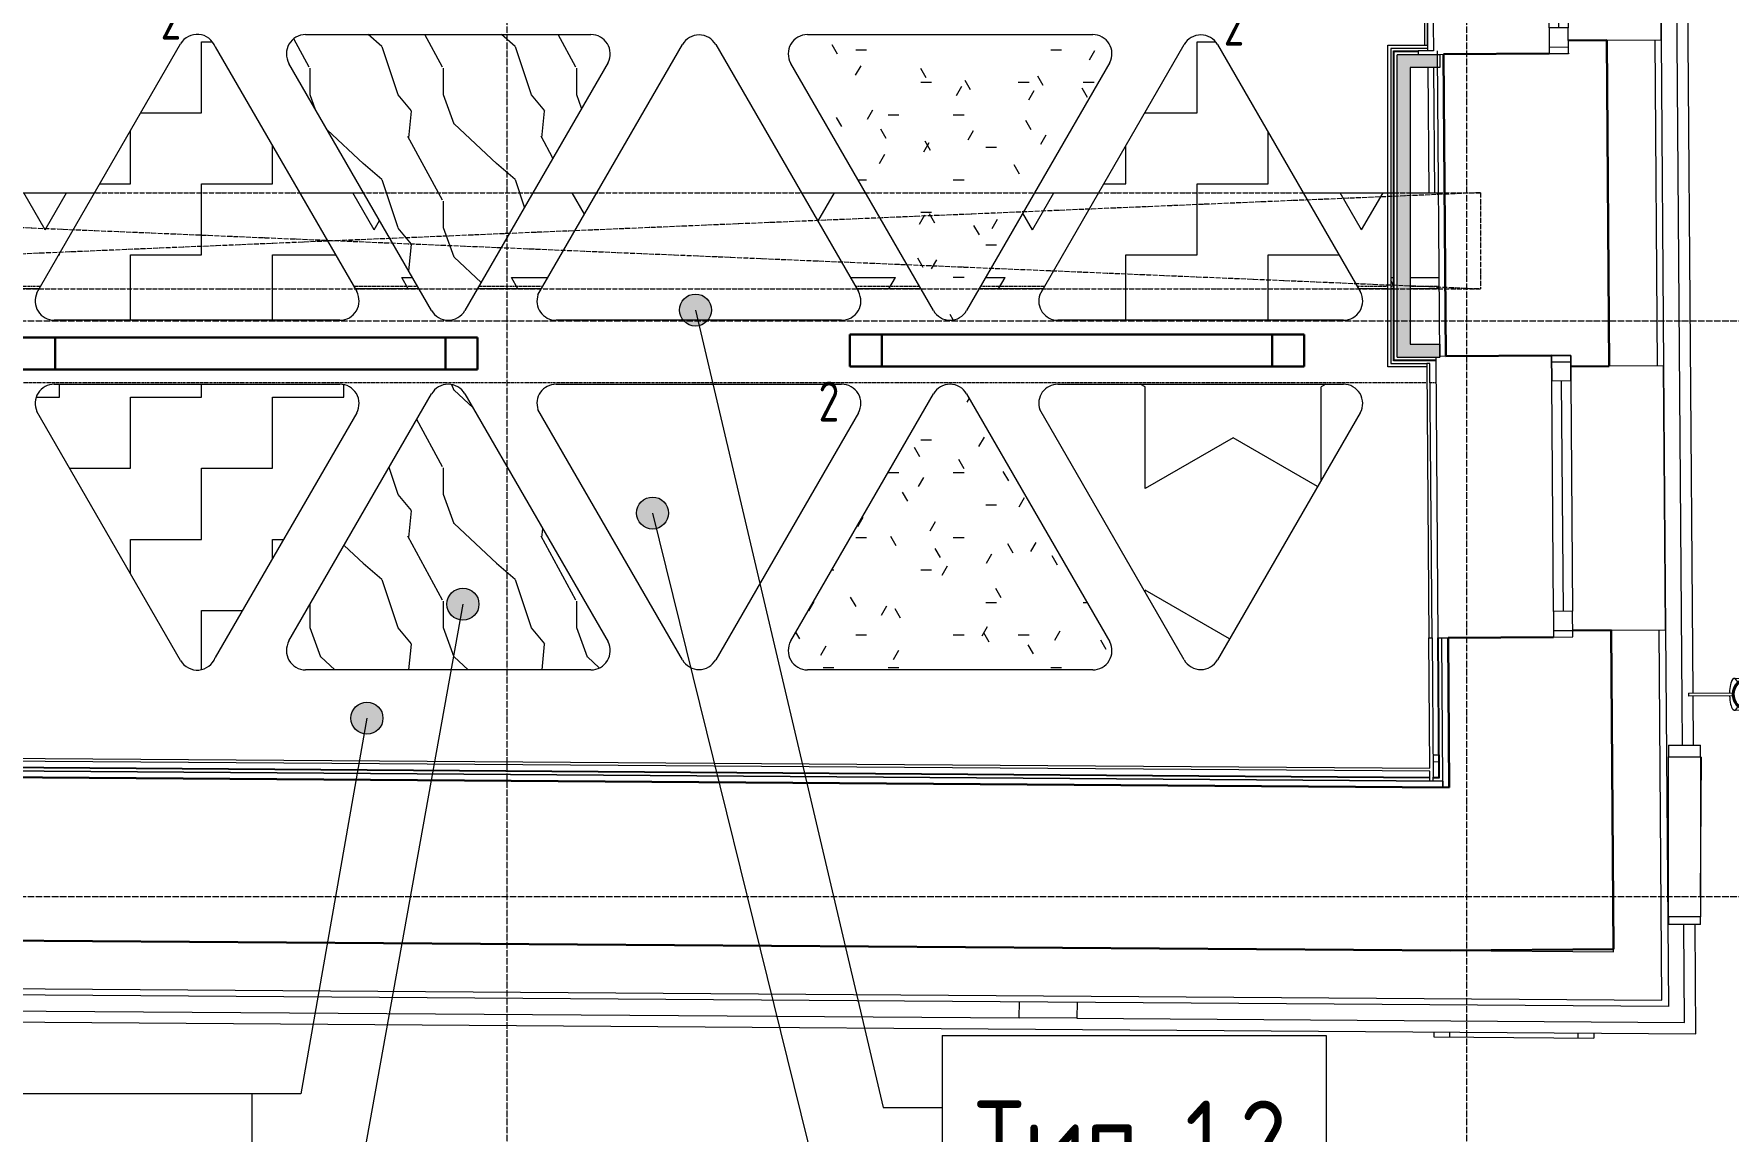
# Model space of a CAD drawing. Header units: millimetres. Extents: x -10438 to 68527, y -5058 to 44223.
# Drawn here: x 44371 to 49666, y -738 to 2692 of the extents above; entities that cross this region are included whole.
import ezdxf

# ---------------------------------------------------------------- set-up
doc = ezdxf.new("R2010")
doc.units = ezdxf.units.MM
for name, pattern in [('ADSK_Линия сетки', [25, 20, -2.5, 0, -2.5]), ('ADSK_Штрих_ш3 п1_5', [4.5, 3, -1.5]), ('ADSK_Штрихпунктирная 2 точки_ш15 п1_5 п1_5 п1_5', [19.5, 15, -1.5, 0, -1.5, 0, -1.5])]:
    doc.linetypes.add(name, pattern=pattern)
for name, color, linetype, lineweight in [('_ Окна', 7, 'Continuous', 9), ('Аннотация', 7, 'Continuous', 20), ('Каркас', 7, 'Continuous', 18), ('Марки', 7, 'Continuous', 20), ('Обобщенные модели', 7, 'Continuous', 18), ('Окна', 7, 'Continuous', 9), ('Оси', 7, 'Continuous', 9), ('Отметки', 7, 'Continuous', 9), ('Перекрытие', 7, 'Continuous', 18), ('Потолки', 7, 'Continuous', 9), ('Потолки штриховка', 7, 'Continuous', 9), ('Стены внутренние', 7, 'Continuous', 18), ('Стены наружные', 7, 'Continuous', 18), ('Стены несущие', 7, 'Continuous', 30), ('Стены отделка', 7, 'Continuous', 30), ('Стены штриховка', 7, 'Continuous', 9)]:
    doc.layers.add(name, color=color, linetype=linetype, lineweight=lineweight)
doc.layers.add('Линии', color=7, linetype='Continuous', lineweight=9, true_color=0x00a600)
doc.styles.add('GOST Common_4', font='GOST_Common.ttf', dxfattribs={"width": 0.8, "height": 350})
doc.styles.add('GOST Common_B', font='', dxfattribs={"width": 0.9, "height": 250})
doc.styles.get('GOST Common_B').set_extended_font_data('GOST Common', bold=True)
pattern_1 = [(108.435, (108.29, 0), (-416.50086, 832.99954), [158.051, -1159.038]), (139.399, (58.31, 149.94), (-2499.010644, 2082.486787), [76.799, -3763.143]), (136.848, (416.5, 199.92), (-6247.5402574, 5830.957739), [182.691, -8951.868]), (109.983, (283.22, 324.87), (-1249.49393, 3332.002656), [97.5, -4777.508]), (90, (249.9, 0), (-416.5, 416.5), [83.3, -333.2]), (118.443, (249.9, 83.3), (2915.5071394, -5414.4962996), [227.365, -11140.87]), (84.289, (141.61, 283.22), (-416.5263, -3748.496867), [83.716, -4102.058]), (129.806, (149.94, 366.52), (1666.01521, -2082.48651), [65.059, -3187.91])]
pattern_2 = [(0, (0, 0), (222.25, 222.25), [222.25, -222.25]), (90, (222.25, 0), (-222.25, 222.25), [222.25, -222.25])]
pattern_3 = [(0, (0, 0), (406.4, 101.6), [33.528, -271.272, 33.528, -271.272, -1625.6]), (0, (0, 0), (406.4, 101.6), [-609.6, 33.528, -576.072, 33.528, -271.272, -711.2]), (0, (0, 0), (406.4, 101.6), [-1524, 33.528, -169.672, 33.528, -474.472]), (120, (152.4, 50.8), (-291.18818, 301.15272), [33.528, -271.272, 33.528, -271.272, -1625.6]), (120, (152.4, 50.8), (-291.18818, 301.15272), [-609.6, 33.528, -576.072, 33.528, -271.272, -711.2]), (120, (152.4, 50.8), (-291.18818, 301.15272), [-1524, 33.528, -169.672, 33.528, -474.472]), (240, (203.2, 254), (-115.21182, -402.75272), [33.528, -271.272, 33.528, -271.272, -1625.6]), (240, (203.2, 254), (-115.21182, -402.75272), [-609.6, 33.528, -576.072, 33.528, -271.272, -711.2]), (240, (203.2, 254), (-115.21182, -402.75272), [-1524, 33.528, -169.672, 33.528, -474.472])]

# ---------------------------------------------------------------- blocks, each defined once
blk = doc.blocks.new('окна_rehau_однопольное_фрамуга_сверху - 840х2230 _глухое_ _нов_ ок-21-2202539-План потолков 3-го этажа')
at = {"layer": '_ Окна', "lineweight": 18}
for p, q in [((-440, 75), (-440, 135)), ((-440, 135), (-360, 135)), ((-360, 135), (-360, 75)), ((360, 135), (360, 75)), ((440, 135), (360, 135)), ((440, 75), (440, 135)), ((-360, 75), (-440, 75)), ((360, 75), (440, 75))]:
    blk.add_line(p, q, dxfattribs=at)
at = {"layer": '_ Окна'}
for p, q in [((-420, 75), (-420, 135)), ((420, 75), (420, 135)), ((-360, 105), (360, 105))]:
    blk.add_line(p, q, dxfattribs=at)
at = {"layer": 'Окна'}
for p, q in [((-440, 135), (-440, 75)), ((-360, 135), (-440, 135)), ((-360, 135), (360, 135)), ((440, 135), (360, 135)), ((440, 75), (440, 135)), ((-440, 75), (-360, 75)), ((360, 75), (-360, 75)), ((360, 75), (440, 75))]:
    blk.add_line(p, q, dxfattribs=at)
blk = doc.blocks.new('окна_rehau_однопольное_фрамуга_сверху - 840х2230 _глухое_ _нов_ ок-21-2063352-План потолков 3-го этажа')
at = {"layer": '_ Окна', "lineweight": 18}
for p, q in [((-440, 75), (-440, 135)), ((-440, 135), (-360, 135)), ((-360, 135), (-360, 75)), ((360, 135), (360, 75)), ((440, 135), (360, 135)), ((440, 75), (440, 135)), ((-360, 75), (-440, 75)), ((360, 75), (440, 75))]:
    blk.add_line(p, q, dxfattribs=at)
at = {"layer": '_ Окна'}
for p, q in [((-420, 75), (-420, 135)), ((420, 75), (420, 135)), ((-360, 105), (360, 105))]:
    blk.add_line(p, q, dxfattribs=at)
at = {"layer": 'Окна'}
for p, q in [((-440, 135), (-440, 75)), ((-360, 135), (-440, 135)), ((-360, 135), (360, 135)), ((440, 135), (360, 135)), ((440, 75), (440, 135)), ((-440, 75), (-360, 75)), ((360, 75), (-360, 75)), ((360, 75), (440, 75))]:
    blk.add_line(p, q, dxfattribs=at)
blk = doc.blocks.new('Водосток - Тип 1 _карниз больше 490мм_-5165756-План потолков 3-го этажа')
at = {"layer": 'Обобщенные модели'}
for p, q in [((18.8, 335), (24.9, 335)), ((225.1, 335), (231.2, 335)), ((75, 184.9), (75, 306.2)), ((75, 263.6), (75, 306.2)), ((175, 306.2), (175, 184.4)), ((175, 306.2), (175, 263.6)), ((24.9, 185), (18.8, 185)), ((75, 173), (75, 183.5)), ((175, 177.5), (175, 173)), ((231.2, 185), (225.1, 185)), ((75, 113.8), (75, 147)), ((75, 113.8), (75, 147)), ((120, -30), (120, 109.1)), ((130, 109.1), (130, -30)), ((175, 147), (175, 113.8)), ((175, 147), (175, 113.8)), ((120, -30), (130, -30))]:
    blk.add_line(p, q, dxfattribs=at)
at = {"layer": 'Обобщенные модели', "flags": 128}
for points in [[(75, 263.6), (75, 258), (75, 252.4), (75, 246.9), (75, 241.5), (75, 236.2), (75, 231.1), (75, 226), (75, 221.1), (75, 216.4), (75, 211.8), (75, 207.3), (75, 203), (75, 198.9), (75, 194.9), (75, 191.2), (75, 187.6), (75, 184.3), (75, 181.1), (75, 178.1), (75, 175.4), (75, 173)], [(75, 183.8), (75, 188.9), (75, 194), (75, 198.9), (75, 203.6), (75, 208.2), (75, 212.7), (75, 217), (75, 221.1), (75, 225.1), (75, 228.8), (75, 232.4), (75, 235.7), (75, 238.9), (75, 241.9), (75, 244.6), (75, 247.2), (75, 249.5), (75, 251.6), (75, 253.4), (75, 255.1), (75, 256.5), (75, 257.7), (75, 258.6), (75, 259.3), (75, 259.8), (75, 260)], [(175, 173), (175, 174.3), (175, 177), (175, 179.8), (175, 182.9), (175, 186.2), (175, 189.7), (175, 193.4), (175, 197.2), (175, 201.3), (175, 205.5), (175, 209.9), (175, 214.4), (175, 219.1), (175, 224), (175, 229), (175, 234.1), (175, 239.3), (175, 244.6), (175, 250.1), (175, 255.6), (175, 261.3), (175, 263.6)], [(175, 259.9), (175, 259.5), (175, 258.9), (175, 258.1), (175, 257), (175, 255.7), (175, 254.2), (175, 252.4), (175, 250.4), (175, 248.2), (175, 245.7), (175, 243), (175, 240.2), (175, 237.1), (175, 233.8), (175, 230.3), (175, 226.6), (175, 222.8), (175, 218.7), (175, 214.5), (175, 210.1), (175, 205.6), (175, 200.9), (175, 196), (175, 191), (175, 185.9), (175, 184.1)], [(75, 173.1), (75, 178.5), (75, 183.5)], [(175, 177.5), (175, 175.4), (175, 173)]]:
    blk.add_lwpolyline(points, dxfattribs=at)
at = {"layer": 'Обобщенные модели'}
for start, end in [(90, 270), (270, 90)]:
    blk.add_arc((125, 160), 52, start, end, dxfattribs=at)
at = {"layer": 'Обобщенные модели', "lineweight": 40}
for start, end in [(90, 270), (270, 90)]:
    blk.add_arc((125, 160), 50, start, end, dxfattribs=at)
at = {"layer": 'Обобщенные модели'}
for centre, major_axis, start_param, end_param in [((125, 306.2), (-50, 0), 4.712389, 6.283185), ((125, 306.2), (-50, 0), 4.712389, 6.283185), ((125, 306.2), (-50, 0), 3.141593, 4.712389), ((125, 306.2), (-50, 0), 3.141593, 4.712389), ((125, 113.8), (50, 0), 2.395226, 4.614684), ((125, 113.8), (50, 0), 2.395226, 4.614684), ((125, 113.8), (50, 0), 4.80927, 7.029552), ((125, 113.8), (50, 0), 4.80927, 7.029552)]:
    blk.add_ellipse(centre, major_axis=major_axis, ratio=0.309017, start_param=start_param, end_param=end_param, dxfattribs=at)
for points, knots in [([(18.8, 185), (21.1, 185), (25.1, 185.7), (28.9, 188.6), (30.8, 192.1), (31.6, 194.9), (32, 197.4), (32.1, 199.4), (32.2, 201.5), (32.2, 203.8), (32.1, 206.2), (31.9, 208.7), (31.6, 211.4), (31.3, 214.1), (31, 217), (30.6, 219.9), (30.2, 222.9), (29.8, 226), (29.4, 229.2), (29, 232.4), (28.7, 235.7), (28.3, 240.2), (27.8, 245.9), (27.4, 255.3), (27.4, 264.8), (27.8, 274.1), (28.3, 279.8), (28.7, 284.3), (29, 287.6), (29.4, 290.8), (29.8, 294), (30.2, 297.1), (30.6, 300.1), (31, 303.1), (31.3, 305.9), (31.6, 308.6), (31.9, 311.3), (32.1, 313.8), (32.2, 316.2), (32.2, 318.5), (32.1, 320.6), (32, 322.7), (31.6, 325.1), (30.8, 327.9), (28.9, 331.5), (25.1, 334.3), (21.1, 335), (18.8, 335)], [-1, -1, -1, -1, -0.941176, -0.882353, -0.852941, -0.823529, -0.808824, -0.794118, -0.779412, -0.764706, -0.75, -0.735294, -0.720588, -0.705882, -0.691176, -0.676471, -0.661765, -0.647059, -0.632353, -0.617647, -0.602941, -0.588235, -0.558824, -0.529412, -0.470588, -0.441176, -0.411765, -0.397059, -0.382353, -0.367647, -0.352941, -0.338235, -0.323529, -0.308824, -0.294118, -0.279412, -0.264706, -0.25, -0.235294, -0.220588, -0.205882, -0.191176, -0.176471, -0.147059, -0.117647, -0.058824, 0, 0, 0, 0]), ([(18.8, 335), (22.1, 335), (28.9, 335), (39.4, 335), (48.4, 335), (56, 335), (60.8, 335), (64.9, 335), (67.9, 335), (71, 335), (74.3, 335), (77.6, 335), (81, 335), (83.9, 335), (86.4, 335), (88.2, 335), (90.2, 335), (92.8, 335), (96.1, 335), (99.6, 335), (102.5, 335), (104.8, 335), (107.1, 335), (110.3, 335), (116, 335), (121.3, 335), (125, 335)], [-1, -1, -1, -1, -0.875, -0.75, -0.625, -0.5625, -0.5, -0.46875, -0.4375, -0.40625, -0.375, -0.34375, -0.3125, -0.28125, -0.265625, -0.25, -0.234375, -0.21875, -0.1875, -0.15625, -0.140625, -0.125, -0.109375, -0.09375, -0.0625, 0, 0, 0, 0]), ([(125, 335), (128.7, 335), (134, 335), (139.7, 335), (142.9, 335), (145.2, 335), (147.5, 335), (150.4, 335), (153.9, 335), (157.2, 335), (159.8, 335), (161.8, 335), (163.6, 335), (166.1, 335), (169, 335), (172.4, 335), (175.7, 335), (179, 335), (182.1, 335), (185.1, 335), (189.2, 335), (194, 335), (201.6, 335), (210.6, 335), (221.1, 335), (227.9, 335), (231.2, 335)], [-1, -1, -1, -1, -0.9375, -0.90625, -0.890625, -0.875, -0.859375, -0.84375, -0.8125, -0.78125, -0.765625, -0.75, -0.734375, -0.71875, -0.6875, -0.65625, -0.625, -0.59375, -0.5625, -0.53125, -0.5, -0.4375, -0.375, -0.25, -0.125, 0, 0, 0, 0]), ([(231.2, 335), (228.9, 335), (224.9, 334.3), (221.1, 331.4), (219.2, 327.9), (218.4, 325.1), (218, 322.6), (217.9, 320.6), (217.8, 318.5), (217.8, 316.2), (217.9, 313.8), (218.1, 311.3), (218.4, 308.6), (218.7, 305.9), (219, 303), (219.4, 300.1), (219.8, 297.1), (220.2, 294), (220.6, 290.8), (221, 287.6), (221.3, 284.3), (221.7, 279.8), (222.2, 274.1), (222.6, 264.7), (222.6, 255.2), (222.2, 245.9), (221.7, 240.2), (221.3, 235.7), (221, 232.4), (220.6, 229.2), (220.2, 226), (219.8, 222.9), (219.4, 219.9), (219, 216.9), (218.7, 214.1), (218.4, 211.4), (218.1, 208.7), (217.9, 206.2), (217.8, 203.8), (217.8, 201.5), (217.9, 199.4), (218, 197.3), (218.4, 194.9), (219.2, 192.1), (221.1, 188.5), (224.9, 185.7), (228.9, 185), (231.2, 185)], [-1, -1, -1, -1, -0.941176, -0.882353, -0.852941, -0.823529, -0.808824, -0.794118, -0.779412, -0.764706, -0.75, -0.735294, -0.720588, -0.705882, -0.691176, -0.676471, -0.661765, -0.647059, -0.632353, -0.617647, -0.602941, -0.588235, -0.558824, -0.529412, -0.470588, -0.441176, -0.411765, -0.397059, -0.382353, -0.367647, -0.352941, -0.338235, -0.323529, -0.308824, -0.294118, -0.279412, -0.264706, -0.25, -0.235294, -0.220588, -0.205882, -0.191176, -0.176471, -0.147059, -0.117647, -0.058824, 0, 0, 0, 0]), ([(74.3, 185), (73.2, 185), (71, 185), (67.9, 185), (64.9, 185), (60.8, 185), (56, 185), (48.4, 185), (39.4, 185), (28.9, 185), (22.1, 185), (18.8, 185)], [-0.625, -0.625, -0.625, -0.625, -0.59375, -0.5625, -0.53125, -0.5, -0.4375, -0.375, -0.25, -0.125, 0, 0, 0, 0]), ([(231.2, 185), (227.9, 185), (221.1, 185), (210.6, 185), (201.6, 185), (194, 185), (189.2, 185), (185.1, 185), (182.1, 185), (179, 185), (176.8, 185), (175.7, 185)], [-1, -1, -1, -1, -0.875, -0.75, -0.625, -0.5625, -0.5, -0.46875, -0.4375, -0.40625, -0.375, -0.375, -0.375, -0.375])]:
    blk.add_open_spline(points, degree=3, knots=knots, dxfattribs=at)
blk = doc.blocks.new('ADSK_Марка_Потолок - ADSK_Марка и Смещение от уровня-155896-План потолков 3-го этажа')
at = {"layer": 'Марки'}
for p, q in [((-6, 4.5), (-6, 0)), ((-6, 4.5), (6, 4.5)), ((6, 4.5), (6, 0)), ((-6, 0), (6, 0))]:
    blk.add_line(p, q, dxfattribs=at)
blk = doc.blocks.new('Высотные отметки - Рамка-12095-План потолков 3-го этажа')
at = {"layer": 'Аннотация'}
for p, q in [((-6.5, 0), (-6.5, 5)), ((-6.5, 5), (6.5, 5)), ((6.5, 5), (6.5, 0)), ((6.5, 0), (-6.5, 0))]:
    blk.add_line(p, q, dxfattribs=at)

msp = doc.modelspace()

# ---------------------------------------------------------------- hatches: boundary and pattern name
at = {"layer": 'Марки'}
h = msp.add_hatch(color=256, dxfattribs=at)
edge = h.paths.add_edge_path()
edge.add_arc((46438.53, 1828.482), 50, 0, 360)
h = msp.add_hatch(color=256, dxfattribs=at)
edge = h.paths.add_edge_path()
edge.add_arc((46304.451, 1193.975), 50, 0, 360)
h = msp.add_hatch(color=256, dxfattribs=at)
edge = h.paths.add_edge_path()
edge.add_arc((45711.666, 908.968), 50, 0, 360)
at = {"layer": 'Отметки'}
h = msp.add_hatch(color=256, dxfattribs=at)
edge = h.paths.add_edge_path()
edge.add_arc((45411.725, 552.77), 50, 0, 360)
at = {"layer": 'Потолки штриховка', "lineweight": 18, "true_color": 0x787878}
h = msp.add_hatch(dxfattribs=at)
h.set_pattern_fill('FP_51', color=8, style=0, pattern_type=2)
h.set_pattern_definition([(60, (0, 0), (-171.4499, 296.96), [171.45, -171.45]), (120, (0, 0), (-342.8999, 6e-05), [171.45, -171.45]), (0, (-85.72, 148.48), (171.45, 296.96), [171.45, -171.45])])
h.paths.add_polyline_path([(48744.357, 1895.057), (48762.511, 1895.057), (48760.235, 2195.057), (48672.038, 2195.057), (48672.038, 1895.057), (48744.207, 1895.057)])
h.paths.add_polyline_path([(44205, 1895.057), (44387.654, 1895.057), (44560.791, 2195.057), (44205, 2195.057), (44205, 2053.966)])
h.paths.add_polyline_path([(47525.589, 1895.057), (47698.726, 2195.057), (47498.726, 2195.057), (47325.589, 1895.057), (47514.677, 1895.057)])
h.paths.add_polyline_path([(46948.027, 1895.057), (47142.622, 1895.057), (46969.502, 2195.057), (46769.355, 2195.057), (46942.695, 1895.057)])
h.paths.add_polyline_path([(44195, 1895.057), (44195, 2195.057), (44177, 2194.295), (44177, 1895.057)])
h.paths.add_polyline_path([(45957.127, 1895.057), (46130.265, 2195.057), (45930.265, 2195.057), (45757.127, 1895.057), (45946.216, 1895.057)])
h.paths.add_polyline_path([(45379.566, 1895.057), (45574.16, 1895.057), (45401.041, 2195.057), (45200.894, 2195.057), (45374.234, 1895.057)])
h.paths.add_polyline_path([(48602.038, 1895.057), (48602.038, 2195.057), (48337.816, 2195.057), (48511.156, 1895.057), (48516.488, 1895.057)])
h.paths.add_polyline_path([(48612.038, 1895.057), (48620.038, 1895.057), (48620.038, 2195.057), (48612.038, 2195.057), (48612.038, 1912.818)])
h.paths.add_polyline_path([(47512.003, 3890), (48707.369, 3890), (48706.481, 4007.057), (48511.724, 4007.057), (48505.995, 3999.725), (48493.584, 3990.327), (48479.179, 3984.424), (48463.743, 3982.411), (47571.377, 3982.411), (47557.238, 3984.101), (47543.896, 3989.076), (47532.102, 3997.055), (47522.812, 4007.057), (47282.078, 4007.057), (47277.751, 4001.242), (47263.18, 3990.327), (47254.627, 3986.031), (47241.07, 3982.817), (47227.136, 3982.817), (47213.579, 3986.031), (47201.128, 3992.285), (47190.455, 4001.242), (47186.128, 4007.057), (46943.263, 4007.057), (46937.533, 3999.725), (46925.123, 3990.327), (46910.718, 3984.424), (46895.281, 3982.411), (46002.916, 3982.411), (45988.777, 3984.101), (45975.435, 3989.076), (45963.641, 3997.055), (45954.06, 4007.057), (45713.617, 4007.057), (45709.29, 4001.242), (45695.026, 3990.481), (45686.166, 3986.031), (45672.609, 3982.817), (45658.675, 3982.817), (45643.052, 3987.068), (45632.667, 3992.285), (45621.994, 4001.242), (45617.667, 4007.057), (45374.802, 4007.057), (45369.072, 3999.725), (45356.662, 3990.327), (45342.257, 3984.424), (45326.82, 3982.411), (44434.455, 3982.411), (44419.539, 3984.295), (44405.561, 3989.828), (44393.397, 3998.663), (44385.313, 4007.057), (44205, 4007.057), (44205, 3890), (47373.16, 3890)])
h.paths.add_polyline_path([(44195, 3890), (44195, 4007.057), (44177, 4007.057), (44177, 3890)])
h.paths.add_polyline_path([(48730.338, 3890), (48735.37, 3890), (48734.482, 4007.057), (48716.481, 4007.057), (48717.389, 3890), (48727.038, 3890)])
h.paths.add_polyline_path([(44177, 8302.057), (44195, 8302.057), (44195, 8602.057), (44177, 8600.946), (44177, 8459.429)])
h.paths.add_polyline_path([(44205, 8302.057), (44552.228, 8302.057), (45713.912, 8527.057), (46995.353, 8302.057), (47387.5, 8302.057), (47387.5, 8384.398), (47404.5, 8384.398), (47404.5, 8602.057), (44205, 8602.057), (44205, 8459.429)])
at = {"layer": 'Потолки штриховка', "lineweight": 18}
h = msp.add_hatch(dxfattribs=at)
h.set_pattern_fill('FP_26', color=256, style=0, pattern_type=2)
h.set_pattern_definition([(0, (0, 762), (762, 76.2), [7.62, -373.38, 7.62, -373.38]), (0, (76.2, 91.44), (762, 76.2), [7.62, -220.98, 7.62, -525.78]), (0, (152.4, 106.68), (762, 76.2), [7.62, -68.58, 7.62, -678.18]), (0, (457.2, 60.96), (762, 76.2), [7.62, -220.98, 7.62, -525.78]), (0, (533.4, 45.72), (762, 76.2), [7.62, -68.58, 7.62, -678.18])])
h.paths.add_polyline_path([(48727.038, 2638.263), (48727.038, 3890), (48717.389, 3890), (48726.89, 2638.263)])
h.paths.add_polyline_path([(48720.274, 4307.057), (48722.5, 4307.057), (48722.5, 5364.041), (48706.202, 5364.041), (48714.224, 4307.057)])
h.paths.add_polyline_path([(48710.23, 6338.157), (48716.769, 6338.176), (48708.583, 7192.5), (48692.325, 7192.5), (48698.809, 6338.157), (48708.583, 6338.157)])
h = msp.add_hatch(dxfattribs=at)
h.set_pattern_fill('FP_74', color=256, style=0, pattern_type=2)
h.set_pattern_definition(pattern_2)
h.paths.add_polyline_path([(44434.455, 1796.573), (45326.82, 1796.573), (45342.257, 1798.586), (45356.662, 1804.488), (45369.072, 1813.887), (45379.566, 1828.275), (45385.249, 1843.685), (45387.026, 1855.87), (45385.249, 1871.336), (45379.566, 1885.829), (44930.564, 2664.283), (44920.516, 2675.506), (44907.99, 2683.873), (44893.774, 2688.855), (44878.765, 2690.14), (44863.909, 2687.646), (44850.143, 2681.531), (44838.334, 2672.179), (44829.226, 2660.181), (44380.164, 1882.08), (44375.524, 1867.78), (44374.586, 1852.775), (44377.407, 1838.008), (44383.812, 1824.407), (44393.397, 1812.825), (44405.561, 1803.99), (44419.539, 1798.456), (44425.156, 1797.747)])
h = msp.add_hatch(dxfattribs=at)
h.set_pattern_fill('FP_61', color=256, style=0, pattern_type=2)
h.set_pattern_definition(pattern_1)
h.paths.add_polyline_path([(45672.609, 1796.978), (45686.166, 1800.192), (45698.617, 1806.446), (45709.29, 1815.404), (45717.608, 1826.581), (46165.112, 2601.983), (46170.331, 2616.371), (46171.74, 2631.611), (46169.246, 2646.713), (46163.012, 2660.691), (46153.443, 2672.637), (46141.163, 2681.772), (46126.97, 2687.503), (46111.79, 2689.455), (45219.71, 2689.455), (45204.403, 2687.44), (45189.882, 2681.425), (45177.412, 2671.858), (45167.801, 2659.287), (45161.827, 2644.869), (45159.773, 2629.286), (45161.827, 2613.693), (45167.835, 2599.181), (45613.675, 1826.581), (45621.994, 1815.404), (45636.565, 1804.488), (45645.117, 1800.192), (45658.675, 1796.978)])
h = msp.add_hatch(dxfattribs=at)
h.set_pattern_fill('FP_47', color=256, style=0, pattern_type=2)
h.set_pattern_definition(pattern_3)
h.paths.add_polyline_path([(47241.07, 1796.978), (47254.627, 1800.192), (47267.078, 1806.446), (47277.751, 1815.404), (47286.07, 1826.581), (47734.528, 2604.614), (47738.793, 2616.371), (47740.201, 2631.611), (47737.707, 2646.713), (47731.473, 2660.691), (47721.904, 2672.637), (47709.624, 2681.772), (47695.431, 2687.503), (47680.251, 2689.455), (46788.171, 2689.455), (46772.864, 2687.44), (46758.343, 2681.425), (46745.873, 2671.858), (46736.262, 2659.287), (46730.288, 2644.869), (46728.235, 2629.286), (46730.288, 2613.693), (46736.296, 2599.181), (47182.136, 1826.581), (47190.455, 1815.404), (47201.128, 1806.446), (47213.579, 1800.192), (47227.136, 1796.978)])
h = msp.add_hatch(dxfattribs=at)
h.set_pattern_fill('FP_71', color=256, style=0, pattern_type=2)
h.set_pattern_definition(pattern_2)
h.paths.add_polyline_path([(48457.262, 1796.573), (48463.743, 1796.573), (48479.179, 1798.586), (48493.584, 1804.488), (48505.995, 1813.887), (48516.488, 1828.275), (48522.171, 1843.685), (48523.949, 1855.87), (48521.702, 1872.533), (48516.488, 1885.829), (48070.046, 2658.426), (48061.699, 2669.624), (48051.252, 2678.454), (48038.795, 2684.758), (48025.219, 2688.013), (48011.258, 2688.042), (47997.669, 2684.844), (47985.186, 2678.592), (47974.486, 2669.624), (47966.023, 2658.21), (47514.677, 1876.15), (47511.657, 1862.234), (47512.003, 1847.999), (47515.693, 1834.246), (47522.522, 1821.751), (47532.102, 1811.217), (47543.896, 1803.237), (47557.238, 1798.263), (47571.377, 1796.573), (48095.895, 1796.573)])
h = msp.add_hatch(dxfattribs=at)
h.set_pattern_fill('FP_74', color=256, style=0, pattern_type=2)
h.set_pattern_definition(pattern_2)
h.paths.add_polyline_path([(44878.765, 703.005), (44893.774, 704.29), (44907.99, 709.273), (44920.516, 717.639), (44932.692, 732.965), (44937.5, 742.234), (45379.566, 1507.316), (45385.249, 1521.809), (45386.406, 1541.529), (45384.779, 1552.679), (45378.658, 1566.993), (45369.072, 1579.259), (45356.662, 1588.657), (45342.257, 1594.56), (45326.82, 1596.572), (44434.455, 1596.573), (44419.539, 1594.689), (44405.561, 1589.156), (44393.397, 1580.32), (44383.812, 1568.738), (44377.407, 1555.137), (44374.586, 1540.37), (44375.524, 1525.366), (44380.164, 1511.066), (44829.226, 732.965), (44838.334, 720.966), (44850.143, 711.615), (44863.909, 705.499), (44871.112, 704.29)])
h = msp.add_hatch(dxfattribs=at)
h.set_pattern_fill('FP_49', color=256, style=0, pattern_type=2)
h.set_pattern_definition(pattern_1)
h.paths.add_polyline_path([(46111.79, 703.653), (46126.97, 705.642), (46141.163, 711.373), (46153.443, 720.508), (46164.118, 734.935), (46169.246, 746.433), (46171.74, 761.534), (46170.331, 776.775), (46165.112, 791.163), (45717.608, 1566.564), (45709.29, 1577.741), (45694.719, 1588.657), (45686.166, 1592.953), (45672.609, 1596.167), (45658.675, 1596.167), (45645.117, 1592.953), (45632.667, 1586.699), (45621.994, 1577.741), (45613.675, 1566.564), (45167.801, 793.985), (45161.823, 779.443), (45160.112, 761.291), (45161.827, 748.277), (45167.843, 733.756), (45177.412, 721.287), (45189.882, 711.72), (45204.957, 705.632), (45219.986, 703.654)])
h = msp.add_hatch(dxfattribs=at)
h.set_pattern_fill('FP_47', color=256, style=0, pattern_type=2)
h.set_pattern_definition(pattern_3)
h.paths.add_polyline_path([(47680.251, 703.653), (47695.431, 705.642), (47709.624, 711.373), (47721.904, 720.508), (47732.579, 734.935), (47737.707, 746.433), (47740.201, 761.534), (47737.707, 779.766), (47733.573, 791.163), (47286.07, 1566.564), (47277.751, 1577.741), (47267.078, 1586.699), (47254.627, 1592.953), (47241.07, 1596.167), (47227.136, 1596.167), (47213.579, 1592.953), (47201.128, 1586.699), (47190.455, 1577.741), (47182.136, 1566.564), (46736.262, 793.985), (46730.284, 779.443), (46728.235, 763.859), (46730.288, 748.277), (46736.304, 733.756), (46745.873, 721.287), (46758.343, 711.72), (46772.864, 705.705), (46788.447, 703.654)])
h = msp.add_hatch(dxfattribs=at)
h.set_pattern_fill('STARS', color=256, scale=100, angle=90, style=0)
h.paths.add_polyline_path([(48011.258, 705.103), (48025.219, 705.132), (48038.795, 708.387), (48051.252, 714.691), (48061.914, 723.703), (48070.206, 734.935), (48516.488, 1507.316), (48522.171, 1521.809), (48523.328, 1541.529), (48521.702, 1552.679), (48515.581, 1566.993), (48505.995, 1579.259), (48493.584, 1588.657), (48479.179, 1594.56), (48457.262, 1596.572), (47571.377, 1596.573), (47557.238, 1594.883), (47543.896, 1589.908), (47532.102, 1581.929), (47522.522, 1571.395), (47514.677, 1555.111), (47511.915, 1541.529), (47511.657, 1530.911), (47514.677, 1516.996), (47966.148, 734.719), (47974.486, 723.521), (47985.186, 714.553), (47997.669, 708.301)])
at = {"layer": 'Стены внутренние'}
for points in [[(48744.357, 2586.263), (48757.265, 2586.263), (48756.967, 2625.617), (48710.274, 2626.263), (48632.038, 2626.263), (48632.038, 2586.263), (48743.487, 2586.263)], [(48632.038, 1681.311), (48672.038, 1681.311), (48672.038, 2586.263), (48632.038, 2586.263), (48632.038, 1797.747)], [(48764.116, 1681.311), (48765.315, 1681.311), (48765.315, 1683.653), (48764.116, 1683.644), (48763.83, 1721.311), (48672.038, 1721.311), (48672.038, 1681.311), (48756.967, 1681.311)]]:
    msp.add_hatch(color=256, dxfattribs=at).paths.add_polyline_path(points)

# ---------------------------------------------------------------- linework, layer by layer
at = {"layer": 'Каркас', "color": 8, "linetype": 'ADSK_Штрих_ш3 п1_5', "lineweight": 9, "true_color": 0x808080}
for p, q in [((44391.694, 1902.057), (44205, 1902.057)), ((45570.121, 1902.057), (45370.189, 1902.057)), ((45961.167, 1902.057), (45761.167, 1902.057)), ((47138.582, 1902.057), (46938.651, 1902.057)), ((47529.628, 1902.057), (47329.628, 1902.057)), ((48602.038, 1902.057), (48507.112, 1902.057)), ((48620.038, 1902.057), (48612.038, 1902.057)), ((48762.458, 1902.057), (48672.038, 1902.057)), ((44205, 1602.057), (48724.734, 1602.057)), ((48734.734, 1602.057), (48752.735, 1602.057))]:
    msp.add_line(p, q, dxfattribs=at)
at = {"layer": 'Линии', "color": 7, "linetype": 'ADSK_Штрихпунктирная 2 точки_ш15 п1_5 п1_5 п1_5'}
for p, q in [((41746.458, 2195.057), (48891.892, 2195.057)), ((41746.458, 2195.057), (48891.892, 1895.057)), ((48891.892, 2195.057), (41746.458, 1895.057)), ((48891.892, 2195.057), (48891.892, 1895.057)), ((41746.458, 1895.057), (48891.892, 1895.057))]:
    msp.add_line(p, q, dxfattribs=at)
at = {"layer": 'Линии', "color": 1, "lineweight": 30, "true_color": 0xff0000}
for p, q in [((46921.424, 1652.057), (46921.424, 1752.057)), ((46921.424, 1752.057), (48341.424, 1752.057)), ((47021.424, 1652.057), (47021.424, 1752.057)), ((48241.424, 1752.057), (48241.424, 1652.057)), ((48341.424, 1752.057), (48341.424, 1652.057)), ((48341.424, 1652.057), (46921.424, 1652.057))]:
    msp.add_line(p, q, dxfattribs=at)
at = {"layer": 'Линии', "color": 5, "lineweight": 30, "true_color": 0x0000ff}
for p, q in [((45757.386, 1742.781), (44337.386, 1742.781)), ((44437.386, 1742.781), (44437.386, 1642.781)), ((45657.386, 1642.781), (45657.386, 1742.781)), ((45757.386, 1642.781), (45757.386, 1742.781)), ((44337.386, 1642.781), (45757.386, 1642.781))]:
    msp.add_line(p, q, dxfattribs=at)
at = {"layer": 'Марки'}
for p, q in [((46438.53, 1828.482), (47025.114, -664.673)), ((46304.451, 1193.975), (46961.535, -1470.503)), ((45711.666, 908.968), (45280.541, -1486.173)), ((47025.114, -664.673), (47209.679, -664.673))]:
    msp.add_line(p, q, dxfattribs=at)
for centre in [(46438.53, 1828.482), (46304.451, 1193.975), (45711.666, 908.968)]:
    msp.add_circle(centre, 50, dxfattribs=at)
at = {"layer": 'Оси', "linetype": 'ADSK_Линия сетки'}
for p, q in [((45849.565, -4258.205), (45849.565, 44222.998)), ((48849.565, -4258.205), (48849.565, 44222.998)), ((-9638.275, 1795), (50122.26, 1795)), ((-9638.275, -5), (50122.26, -5))]:
    msp.add_line(p, q, dxfattribs=at)
at = {"layer": 'Отметки', "lineweight": 20}
for p, q in [((45411.725, 552.77), (45204.509, -621.658)), ((45204.509, -621.658), (44403.394, -621.658))]:
    msp.add_line(p, q, dxfattribs=at)
at = {"layer": 'Отметки'}
msp.add_circle((45411.725, 552.77), 50, dxfattribs=at)
at = {"layer": 'Перекрытие'}
for p, q in [((48726.829, 2646.263), (48726.89, 2638.263)), ((48727.284, 2586.263), (48730.253, 2195.057))]:
    msp.add_line(p, q, dxfattribs=at)
at = {"layer": 'Потолки'}
for p, q in [((48727.038, 2638.263), (48727.038, 3890)), ((44380.164, 1882.08), (44829.226, 2660.181)), ((44937.5, 2650.911), (45379.566, 1885.829)), ((45219.986, 2689.492), (46111.79, 2689.492)), ((45946.216, 1876.15), (46397.687, 2658.426)), ((46501.744, 2658.21), (46948.027, 1885.829)), ((46788.447, 2689.492), (47680.251, 2689.492)), ((47514.677, 1876.15), (47966.148, 2658.426)), ((48070.206, 2658.21), (48516.488, 1885.829)), ((45613.675, 1826.581), (45167.801, 2599.161)), ((46165.112, 2601.983), (45717.608, 1826.581)), ((47182.136, 1826.581), (46736.262, 2599.161)), ((47733.573, 2601.983), (47286.07, 1826.581)), ((44205, 2195.057), (44560.791, 2195.057)), ((45200.894, 2195.057), (45401.041, 2195.057)), ((45930.265, 2195.057), (46130.265, 2195.057)), ((46769.355, 2195.057), (46969.502, 2195.057)), ((47498.726, 2195.057), (47698.726, 2195.057)), ((48337.816, 2195.057), (48602.038, 2195.057)), ((48612.038, 2195.057), (48620.038, 2195.057)), ((48672.038, 2195.057), (48760.235, 2195.057)), ((44387.654, 1895.057), (44204.835, 1895.057)), ((45574.16, 1895.057), (45374.234, 1895.057)), ((45957.127, 1895.057), (45757.127, 1895.057)), ((47142.622, 1895.057), (46942.695, 1895.057)), ((47525.589, 1895.057), (47325.589, 1895.057)), ((48602.038, 1895.057), (48511.156, 1895.057)), ((48620.038, 1895.057), (48612.038, 1895.057)), ((48762.511, 1895.057), (48672.038, 1895.057)), ((45326.82, 1796.573), (44434.455, 1796.573)), ((46895.281, 1796.573), (46002.916, 1796.573)), ((48463.743, 1796.573), (47571.377, 1796.573)), ((44434.455, 1596.573), (45326.82, 1596.573)), ((46002.916, 1596.573), (46895.281, 1596.573)), ((47571.377, 1596.573), (48463.743, 1596.573)), ((45167.801, 793.985), (45613.675, 1566.564)), ((45717.608, 1566.564), (46165.112, 791.163)), ((46736.262, 793.985), (47182.136, 1566.564)), ((47286.07, 1566.564), (47733.573, 791.163)), ((44829.226, 732.965), (44380.164, 1511.066)), ((45379.566, 1507.316), (44937.5, 742.234)), ((46397.687, 734.719), (45946.216, 1516.996)), ((46948.027, 1507.316), (46501.744, 734.935)), ((47966.148, 734.719), (47514.677, 1516.996)), ((48516.488, 1507.316), (48070.206, 734.935)), ((46111.79, 703.653), (45219.986, 703.653)), ((47680.251, 703.653), (46788.447, 703.653))]:
    msp.add_line(p, q, dxfattribs=at)
for centre, radius, start, end in [((44881.192, 2630.189), 60, 20.204164, 150.009687), ((45219.986, 2629.278), 60.213, 90, 209.990313), ((46111.79, 2629.467), 59.989, 332.731574, 90), ((46449.654, 2628.435), 60, 29.751947, 150.009687), ((46788.447, 2629.278), 60.213, 90, 209.990313), ((47680.251, 2629.467), 59.989, 332.731574, 90), ((48018.115, 2628.435), 60, 29.751947, 150.009687), ((44434.455, 1856.561), 59.989, 154.824834, 270), ((45326.82, 1856.786), 60.213, 270, 28.837922), ((46002.916, 1856.561), 59.989, 160.941267, 270), ((46895.281, 1856.786), 60.213, 270, 28.837922), ((47571.377, 1856.561), 59.989, 160.941267, 270), ((48463.743, 1856.786), 60.213, 270, 28.837922), ((45665.642, 1856.573), 60, 209.990313, 330.009687), ((47234.103, 1856.573), 60, 209.990313, 330.009687), ((44434.455, 1536.584), 59.989, 90, 205.175166), ((45326.82, 1536.359), 60.213, 331.162078, 90), ((45665.642, 1536.573), 60, 29.990313, 150.009687), ((46002.916, 1536.584), 59.989, 90, 199.058733), ((46895.281, 1536.359), 60.213, 331.162078, 90), ((47234.103, 1536.573), 60, 29.990313, 150.009687), ((47571.377, 1536.584), 59.989, 90, 199.058733), ((48463.743, 1536.359), 60.213, 331.162078, 90), ((44881.192, 762.956), 60, 209.990313, 339.795836), ((45219.986, 763.867), 60.213, 150.009687, 270), ((46111.79, 763.678), 59.989, 270, 27.268426), ((46788.447, 763.867), 60.213, 150.009687, 270), ((47680.251, 763.678), 59.989, 270, 27.268426), ((46449.654, 764.71), 60, 209.990313, 330.248053), ((48018.115, 764.71), 60, 209.990313, 330.248053)]:
    msp.add_arc(centre, radius, start, end, dxfattribs=at)
at = {"layer": 'Стены внутренние'}
for p, q in [((48710.274, 3507.288), (48716.733, 2656.263)), ((48726.733, 2656.263), (48720.274, 3507.364)), ((48756.871, 2638.263), (48756.952, 2627.617)), ((48734.285, 1661.311), (48724.284, 1661.311)), ((48724.36, 1651.311), (48730.796, 803.366)), ((48740.796, 803.442), (48734.285, 1661.311)), ((48761.58, 436.668), (48743.598, 436.794)), ((48743.75, 416.792), (48761.953, 416.665))]:
    msp.add_line(p, q, dxfattribs=at)
at = {"layer": 'Стены наружные'}
for p, q in [((49523.358, 468.712), (49469.963, 7503.993)), ((49557.128, 630.964), (49504.964, 7503.993)), ((48738.273, 3507.5), (48744.87, 2638.263)), ((49456.628, 2672.928), (49450.556, 3472.905)), ((49450.577, 3470.089), (49456.627, 2672.928)), ((49457.629, 2672.688), (49451.577, 3470.097)), ((49456.629, 2672.681), (49457.629, 2672.688)), ((48744.87, 2638.263), (48696.869, 2638.263)), ((48745.265, 2586.263), (48748.234, 2195.057)), ((48752.224, 1669.311), (48758.795, 803.578)), ((49470.623, 828.981), (49464.361, 1653.958)), ((49464.372, 1652.483), (49465.372, 1652.491)), ((49464.372, 1652.483), (49470.622, 828.981)), ((49471.636, 827.211), (49465.372, 1652.491)), ((49471.636, 827.211), (49470.636, 827.204)), ((49558.359, 468.712), (49557.201, 621.358)), ((49479.558, 468.712), (49479.558, 431.658)), ((49479.558, 468.712), (49579.558, 468.712)), ((49579.558, 431.658), (49579.558, 468.712)), ((49579.558, 431.118), (49582.605, 431.097)), ((49579.558, -3.976), (49582.605, 431.097)), ((49579.558, 381.117), (49582.255, 381.098)), ((49479.558, -68.342), (49479.558, -91.992)), ((49579.558, -91.992), (49479.558, -91.992)), ((49529.942, -398.733), (49527.614, -91.992)), ((49565.211, -433.981), (49562.615, -91.992)), ((49579.558, -91.992), (49579.558, -68.342)), ((43370.808, -355.605), (47450.719, -384.174)), ((41245.43, -375.724), (49565.211, -433.981)), ((47630.707, -385.434), (49529.942, -398.733)), ((48746.424, -428.247), (48746.316, -443.588)), ((48746.316, -443.588), (49246.304, -447.089)), ((48796.315, -443.938), (48796.422, -428.597)), ((49196.413, -431.398), (49196.305, -446.738)), ((49246.411, -431.748), (49246.304, -447.089))]:
    msp.add_line(p, q, dxfattribs=at)
at = {"layer": 'Стены несущие'}
for p, q in [((49166.636, 2670.727), (49286.633, 2671.638)), ((49294.366, 1652.667), (49286.633, 2671.638)), ((48776.951, 2627.769), (49106.942, 2630.273)), ((48776.951, 2627.769), (48784.115, 1683.796)), ((49166.955, 2628.729), (49166.94, 2630.728)), ((49114.106, 1686.3), (48784.115, 1683.796)), ((49294.366, 1652.667), (49174.37, 1651.757)), ((48790.794, 803.821), (49120.785, 806.326)), ((48790.794, 803.821), (48794.341, 336.436)), ((49180.631, 826.78), (49300.628, 827.691)), ((49308.198, -169.733), (49300.628, 827.691)), ((42004.832, 383.977), (48794.341, 336.436)), ((48798.212, -173.604), (41498.648, -122.491)), ((49308.198, -169.733), (48798.212, -173.604))]:
    msp.add_line(p, q, dxfattribs=at)
at = {"layer": 'Стены отделка', "lineweight": 9}
for p, q in [((48602.038, 2656.263), (48726.733, 2656.263)), ((48602.038, 1651.311), (48602.038, 2656.263)), ((48726.733, 2656.263), (48726.809, 2646.263)), ((49286.633, 2671.638), (49456.628, 2672.928)), ((49456.628, 2672.928), (49464.361, 1653.958)), ((48726.809, 2646.263), (48612.038, 2646.263)), ((48612.038, 2646.263), (48612.038, 1661.311)), ((48620.038, 1671.311), (48620.038, 2636.263)), ((48622.038, 2638.263), (48696.869, 2638.263)), ((48632.038, 1681.311), (48632.038, 2626.263)), ((48765.315, 2626.263), (48632.038, 2626.263)), ((48696.869, 2638.263), (48696.953, 2627.161)), ((48696.953, 2627.161), (48776.951, 2627.769)), ((48756.952, 2627.617), (48764.116, 1683.644)), ((48765.315, 2626.263), (48765.315, 2586.263)), ((48776.951, 2627.769), (48776.951, 2627.769)), ((48672.038, 2586.263), (48672.038, 1721.311)), ((48765.315, 2586.263), (48672.038, 2586.263)), ((48672.038, 1721.311), (48765.315, 1721.311)), ((48765.315, 1721.311), (48765.315, 1681.311)), ((48724.36, 1651.311), (48602.038, 1651.311)), ((48612.038, 1661.311), (48724.284, 1661.311)), ((48752.224, 1669.311), (48622.038, 1669.311)), ((48632.038, 1681.311), (48765.315, 1681.311)), ((48724.284, 1661.311), (48724.36, 1651.311)), ((48752.133, 1681.311), (48752.224, 1669.311)), ((48784.115, 1683.796), (48764.116, 1683.644)), ((49464.361, 1653.958), (49294.366, 1652.667)), ((48730.796, 803.366), (48740.796, 803.442)), ((48733.883, 396.572), (48730.796, 803.366)), ((48740.796, 803.442), (48744.097, 368.499)), ((48758.795, 803.578), (48790.794, 803.821)), ((48762.098, 368.371), (48758.795, 803.578)), ((48770.817, 800.669), (48770.795, 803.669)), ((48790.794, 803.821), (48790.794, 803.821)), ((49300.628, 827.691), (49470.623, 828.981)), ((49470.623, 828.981), (49479.558, -348.379)), ((44205, 428.57), (48733.883, 396.572)), ((49479.558, -68.342), (49479.558, 431.658)), ((49479.558, 431.658), (49579.558, 431.658)), ((49579.558, 431.658), (49579.558, -68.342)), ((48774.19, 356.286), (44165, 388.852)), ((44167.227, 388.836), (48774.483, 356.284)), ((48733.959, 386.571), (44177, 418.768)), ((44177, 400.768), (48734.096, 368.569)), ((48734.096, 368.569), (48733.959, 386.571)), ((48774.342, 336.284), (44167.085, 368.837)), ((48744.097, 368.499), (48762.098, 368.371)), ((48774.342, 336.284), (48774.19, 356.286)), ((48774.483, 356.284), (48774.342, 336.284)), ((48794.341, 336.436), (48774.342, 336.284)), ((49579.558, -68.342), (49479.558, -68.342)), ((48798.212, -173.604), (49308.254, -177.175)), ((49308.254, -177.175), (49308.198, -169.733)), ((49479.558, -348.379), (41329.92, -291.314)), ((41349.771, -271.452), (49459.405, -328.237)), ((47450.719, -384.174), (47451.069, -334.175)), ((47631.057, -335.435), (47630.707, -385.434)), ((47630.707, -385.434), (47450.719, -384.174))]:
    msp.add_line(p, q, dxfattribs=at)
at = {"layer": 'Стены штриховка'}
for p, q in [((49436.628, 2672.776), (49444.362, 1653.806)), ((48620.038, 2636.263), (48620.038, 2638.263)), ((48620.038, 2638.263), (48622.038, 2638.263)), ((48620.038, 2636.263), (48696.884, 2636.263)), ((48622.038, 1669.311), (48622.038, 2638.263)), ((48752.209, 1671.311), (48620.038, 1671.311)), ((48620.038, 1669.311), (48620.038, 1671.311)), ((48622.038, 1669.311), (48620.038, 1669.311)), ((48764.113, 366.357), (48760.795, 803.593)), ((48774.19, 356.286), (48770.817, 800.669)), ((49459.405, -328.237), (49450.623, 828.83)), ((44175, 398.782), (48734.111, 366.569)), ((48734.187, 356.568), (48734.096, 368.569)), ((48744.188, 356.498), (48744.097, 368.499)), ((48744.112, 366.499), (48764.113, 366.357))]:
    msp.add_line(p, q, dxfattribs=at)

# ---------------------------------------------------------------- block references
at = {"layer": 'Марки', "xscale": 99.99999999999993, "yscale": 99.99999999999993, "zscale": 99.99999999999993}
msp.add_blockref('ADSK_Марка_Потолок - ADSK_Марка и Смещение от уровня-155896-План потолков 3-го этажа', (47809.679, -889.673), dxfattribs=at)
at = {"layer": 'Обобщенные модели', "rotation": 270.4348437794068}
msp.add_blockref('Водосток - Тип 1 _карниз больше 490мм_-5165756-План потолков 3-го этажа', (49571.213, 751.298), dxfattribs=at)
at = {"layer": 'Окна', "rotation": 270.4348437794067}
for name, p in [('окна_rehau_однопольное_фрамуга_сверху - 840х2230 _глухое_ _нов_ ок-21-2202539-План потолков 3-го этажа', (49028.604, 3069.691)), ('окна_rehau_однопольное_фрамуга_сверху - 840х2230 _глухое_ _нов_ ок-21-2063352-План потолков 3-го этажа', (49042.447, 1245.744))]:
    msp.add_blockref(name, p, dxfattribs=at)
at = {"layer": 'Отметки', "lineweight": 20, "extrusion": (0, 0, -1), "xscale": 99.99999999999993, "yscale": 99.99999999999993, "zscale": 99.99999999999993, "rotation": 180}
msp.add_blockref('Высотные отметки - Рамка-12095-План потолков 3-го этажа', (-44403.394, -621.658), dxfattribs=at)

# ---------------------------------------------------------------- texts
at = {"layer": 'Аннотация', "lineweight": 9, "char_height": 125, "width": 175.5, "attachment_point": 5, "line_spacing_factor": 1.022766, "style": 'GOST Common_4'}
for insert in [(44799.111, 2735.838), (48121.733, 2717.178), (46855.755, 1542.263)]:
    msp.add_mtext('\\pt180,360,540,720,900,1080,1260,1440,1620,1800,1980,2160,2340,2520,2700,2880,3060,3240,3420,3600,3780,3960,4140,4320,4500,4680,4860,5040,5220,5400,5580,5760;2 ', dxfattribs=dict(at, insert=insert))
at = {"layer": 'Марки', "lineweight": 9, "insert": (47799.048, -767.518), "char_height": 250, "width": 1024.2, "attachment_point": 5, "line_spacing_factor": 1.022766, "style": 'GOST Common_B'}
msp.add_mtext('\\pt1143,2286,3429,4572,5715,6858,8001,9144,10287,11430,12573,13716,14859,16002,17145,18288,19431,20574,21717,22860,24003,25146,26289,27432,28575,29718,30861,32004,33147,34290,35433,36576;Тип-1.2', dxfattribs=at)

doc.saveas('drawing.dxf')
